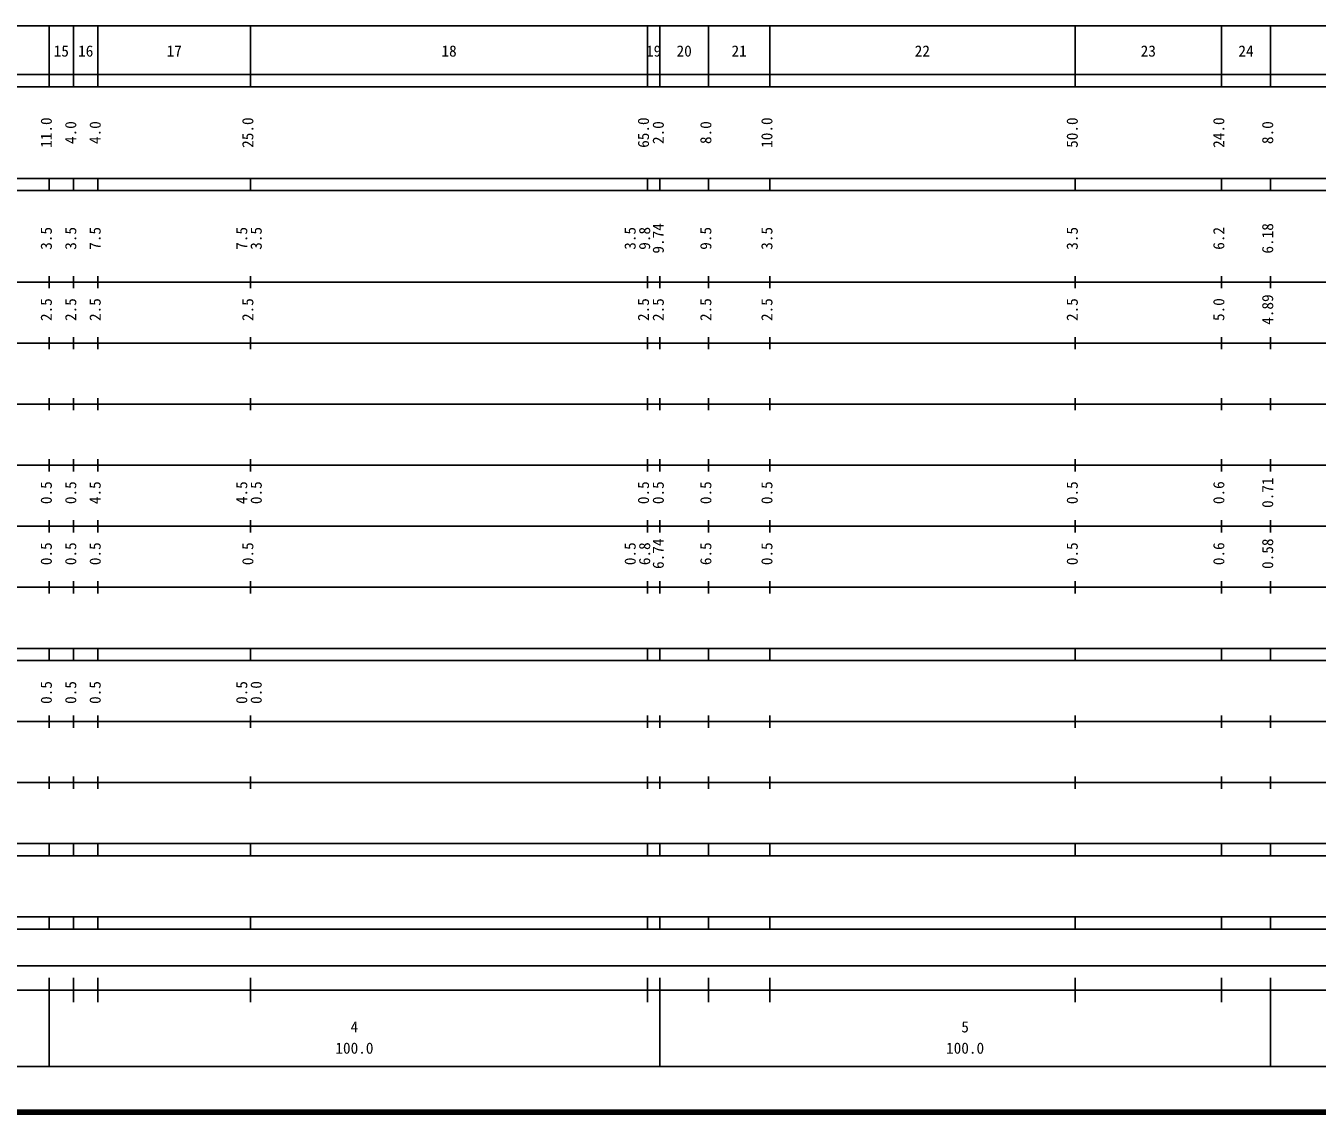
# Model space of a CAD drawing. Units: millimetres on the paper, enlarged 1000 times. Extents: x 40000 to 680000, y 20000 to 380000.
# Drawn here: x 264193 to 475654, y 20000 to 198000 of the extents above; entities that cross this region are included whole.
import ezdxf
from ezdxf.enums import TextEntityAlignment as Align

# ---------------------------------------------------------------- set-up
doc = ezdxf.new("R2010")
doc.units = ezdxf.units.MM
doc.header["$LTSCALE"] = 1000
doc.layers.add('M-TTL', color=2, linetype='Continuous', lineweight=140)
doc.layers.add('M-TTL-BAND', color=7, linetype='Continuous', lineweight=25)
doc.styles.add('ＭＳ ゴシック', font='')
doc.styles.get('ＭＳ ゴシック').set_extended_font_data('MS Gothic')

msp = doc.modelspace()

# ---------------------------------------------------------------- linework, layer by layer
at = {"layer": 'M-TTL'}
msp.add_line((40000, 20000), (680000, 20000), dxfattribs=at)
at = {"layer": 'M-TTL-BAND'}
for p, q in [((68000, 198000), (579000, 198000)), ((268000, 188000), (268000, 198000)), ((272000, 188000), (272000, 198000)), ((276000, 188000), (276000, 198000)), ((301000, 188000), (301000, 198000)), ((366000, 188000), (366000, 198000)), ((368000, 188000), (368000, 198000)), ((376000, 188000), (376000, 198000)), ((386000, 188000), (386000, 198000)), ((436000, 188000), (436000, 198000)), ((460000, 188000), (460000, 198000)), ((468000, 188000), (468000, 198000)), ((40000, 190000), (579000, 190000)), ((40000, 188000), (579000, 188000)), ((40000, 173000), (579000, 173000)), ((268000, 171000), (268000, 173000)), ((272000, 171000), (272000, 173000)), ((276000, 171000), (276000, 173000)), ((301000, 171000), (301000, 173000)), ((366000, 171000), (366000, 173000)), ((368000, 171000), (368000, 173000)), ((376000, 171000), (376000, 173000)), ((386000, 171000), (386000, 173000)), ((436000, 171000), (436000, 173000)), ((460000, 171000), (460000, 173000)), ((468000, 171000), (468000, 173000)), ((40000, 171000), (579000, 171000)), ((268000, 155000), (268000, 157000)), ((272000, 155000), (272000, 157000)), ((276000, 155000), (276000, 157000)), ((301000, 155000), (301000, 157000)), ((366000, 155000), (366000, 157000)), ((368000, 155000), (368000, 157000)), ((376000, 155000), (376000, 157000)), ((386000, 155000), (386000, 157000)), ((436000, 155000), (436000, 157000)), ((460000, 155000), (460000, 157000)), ((468000, 155000), (468000, 157000)), ((40000, 156000), (579000, 156000)), ((46000, 146000), (579000, 146000)), ((268000, 145000), (268000, 147000)), ((272000, 145000), (272000, 147000)), ((276000, 145000), (276000, 147000)), ((301000, 145000), (301000, 147000)), ((366000, 145000), (366000, 147000)), ((368000, 145000), (368000, 147000)), ((376000, 145000), (376000, 147000)), ((386000, 145000), (386000, 147000)), ((436000, 145000), (436000, 147000)), ((460000, 145000), (460000, 147000)), ((468000, 145000), (468000, 147000)), ((52000, 136000), (579000, 136000)), ((268000, 135000), (268000, 137000)), ((272000, 135000), (272000, 137000)), ((276000, 135000), (276000, 137000)), ((301000, 135000), (301000, 137000)), ((366000, 135000), (366000, 137000)), ((368000, 135000), (368000, 137000)), ((376000, 135000), (376000, 137000)), ((386000, 135000), (386000, 137000)), ((436000, 135000), (436000, 137000)), ((460000, 135000), (460000, 137000)), ((468000, 135000), (468000, 137000)), ((268000, 125000), (268000, 127000)), ((272000, 125000), (272000, 127000)), ((276000, 125000), (276000, 127000)), ((301000, 125000), (301000, 127000)), ((366000, 125000), (366000, 127000)), ((368000, 125000), (368000, 127000)), ((376000, 125000), (376000, 127000)), ((386000, 125000), (386000, 127000)), ((436000, 125000), (436000, 127000)), ((460000, 125000), (460000, 127000)), ((468000, 125000), (468000, 127000)), ((46000, 126000), (579000, 126000)), ((268000, 115000), (268000, 117000)), ((272000, 115000), (272000, 117000)), ((276000, 115000), (276000, 117000)), ((301000, 115000), (301000, 117000)), ((366000, 115000), (366000, 117000)), ((368000, 115000), (368000, 117000)), ((376000, 115000), (376000, 117000)), ((386000, 115000), (386000, 117000)), ((436000, 115000), (436000, 117000)), ((460000, 115000), (460000, 117000)), ((468000, 115000), (468000, 117000)), ((52000, 116000), (579000, 116000)), ((46000, 106000), (579000, 106000)), ((268000, 105000), (268000, 107000)), ((272000, 105000), (272000, 107000)), ((276000, 105000), (276000, 107000)), ((301000, 105000), (301000, 107000)), ((366000, 105000), (366000, 107000)), ((368000, 105000), (368000, 107000)), ((376000, 105000), (376000, 107000)), ((386000, 105000), (386000, 107000)), ((436000, 105000), (436000, 107000)), ((460000, 105000), (460000, 107000)), ((468000, 105000), (468000, 107000)), ((40000, 96000), (579000, 96000)), ((268000, 94000), (268000, 96000)), ((272000, 94000), (272000, 96000)), ((276000, 94000), (276000, 96000)), ((301000, 94000), (301000, 96000)), ((366000, 94000), (366000, 96000)), ((368000, 94000), (368000, 96000)), ((376000, 94000), (376000, 96000)), ((386000, 94000), (386000, 96000)), ((436000, 94000), (436000, 96000)), ((460000, 94000), (460000, 96000)), ((468000, 94000), (468000, 96000)), ((40000, 94000), (579000, 94000)), ((268000, 83000), (268000, 85000)), ((272000, 83000), (272000, 85000)), ((276000, 83000), (276000, 85000)), ((301000, 83000), (301000, 85000)), ((366000, 83000), (366000, 85000)), ((368000, 83000), (368000, 85000)), ((376000, 83000), (376000, 85000)), ((386000, 83000), (386000, 85000)), ((436000, 83000), (436000, 85000)), ((460000, 83000), (460000, 85000)), ((468000, 83000), (468000, 85000)), ((49000, 84000), (579000, 84000)), ((268000, 73000), (268000, 75000)), ((272000, 73000), (272000, 75000)), ((276000, 73000), (276000, 75000)), ((301000, 73000), (301000, 75000)), ((366000, 73000), (366000, 75000)), ((368000, 73000), (368000, 75000)), ((376000, 73000), (376000, 75000)), ((386000, 73000), (386000, 75000)), ((436000, 73000), (436000, 75000)), ((460000, 73000), (460000, 75000)), ((468000, 73000), (468000, 75000)), ((40000, 74000), (579000, 74000)), ((40000, 64000), (579000, 64000)), ((268000, 62000), (268000, 64000)), ((272000, 62000), (272000, 64000)), ((276000, 62000), (276000, 64000)), ((301000, 62000), (301000, 64000)), ((366000, 62000), (366000, 64000)), ((368000, 62000), (368000, 64000)), ((376000, 62000), (376000, 64000)), ((386000, 62000), (386000, 64000)), ((436000, 62000), (436000, 64000)), ((460000, 62000), (460000, 64000)), ((468000, 62000), (468000, 64000)), ((40000, 62000), (579000, 62000)), ((40000, 52000), (579000, 52000)), ((268000, 50000), (268000, 52000)), ((272000, 50000), (272000, 52000)), ((276000, 50000), (276000, 52000)), ((301000, 50000), (301000, 52000)), ((366000, 50000), (366000, 52000)), ((368000, 50000), (368000, 52000)), ((376000, 50000), (376000, 52000)), ((386000, 50000), (386000, 52000)), ((436000, 50000), (436000, 52000)), ((460000, 50000), (460000, 52000)), ((468000, 50000), (468000, 52000)), ((40000, 50000), (579000, 50000)), ((170500, 44000), (565000, 44000)), ((268000, 27500), (268000, 42000)), ((272000, 38000), (272000, 42000)), ((276000, 38000), (276000, 42000)), ((301000, 38000), (301000, 42000)), ((366000, 38000), (366000, 42000)), ((368000, 27500), (368000, 42000)), ((376000, 38000), (376000, 42000)), ((386000, 38000), (386000, 42000)), ((436000, 38000), (436000, 42000)), ((460000, 38000), (460000, 42000)), ((468000, 27500), (468000, 42000)), ((40000, 40000), (579000, 40000)), ((68000, 27500), (579000, 27500))]:
    msp.add_line(p, q, dxfattribs=at)

# ---------------------------------------------------------------- texts
at = {"layer": 'M-TTL-BAND', "style": 'ＭＳ ゴシック'}
for s, p in [('15', (270000, 192405)), ('16', (274000, 192405)), ('17', (288500, 192405)), ('18', (333500, 192405)), ('19', (367000, 192405)), ('20', (372000, 192405)), ('21', (381000, 192405)), ('22', (411000, 192405)), ('23', (448000, 192405)), ('24', (464000, 192405)), ('4', (318000, 32523)), ('5', (418000, 32523)), ('100.0', (318000, 29033)), ('100.0', (418000, 29033))]:
    msp.add_text(s, height=1833, dxfattribs=at).set_placement(p, align=Align.BOTTOM_CENTER)
for s, p in [('11.0', (269000, 180500)), ('4.0', (273000, 180500)), ('4.0', (277000, 180500)), ('25.0', (302000, 180500)), ('65.0', (366787, 180500)), ('2.0', (369213, 180500)), ('8.0', (377000, 180500)), ('10.0', (387000, 180500)), ('50.0', (437000, 180500)), ('24.0', (461000, 180500)), ('8.0', (469000, 180500)), ('9.74', (369213, 163174)), ('6.18', (469000, 163174)), ('3.5', (269000, 163174)), ('3.5', (273000, 163174)), ('7.5', (277000, 163174)), ('7.5', (301000, 163174)), ('3.5', (303370, 163174)), ('3.5', (364608, 163174)), ('9.8', (366978, 163174)), ('9.5', (377000, 163174)), ('3.5', (387000, 163174)), ('3.5', (437000, 163174)), ('6.2', (461000, 163174)), ('2.5', (269000, 151500)), ('2.5', (273000, 151500)), ('2.5', (277000, 151500)), ('2.5', (302000, 151500)), ('2.5', (366787, 151500)), ('2.5', (369213, 151500)), ('2.5', (377000, 151500)), ('2.5', (387000, 151500)), ('2.5', (437000, 151500)), ('5.0', (461000, 151500)), ('4.89', (469000, 151500)), ('0.5', (269000, 121500)), ('0.5', (273000, 121500)), ('4.5', (277000, 121500)), ('4.5', (301000, 121500)), ('0.5', (303370, 121500)), ('0.5', (366787, 121500)), ('0.5', (369213, 121500)), ('0.5', (377000, 121500)), ('0.5', (387000, 121500)), ('0.5', (437000, 121500)), ('0.6', (461000, 121500)), ('0.71', (469000, 121500)), ('0.5', (269000, 111500)), ('0.5', (273000, 111500)), ('0.5', (277000, 111500)), ('0.5', (302000, 111500)), ('0.5', (364608, 111500)), ('6.8', (366978, 111500)), ('6.74', (369213, 111500)), ('6.5', (377000, 111500)), ('0.5', (387000, 111500)), ('0.5', (437000, 111500)), ('0.6', (461000, 111500)), ('0.58', (469000, 111500)), ('0.5', (269000, 88764)), ('0.5', (273000, 88764)), ('0.5', (277000, 88764)), ('0.5', (301000, 88764)), ('0.0', (303370, 88764))]:
    msp.add_text(s, height=1833, rotation=90, dxfattribs=at).set_placement(p, align=Align.BOTTOM_CENTER)

doc.saveas('drawing.dxf')
